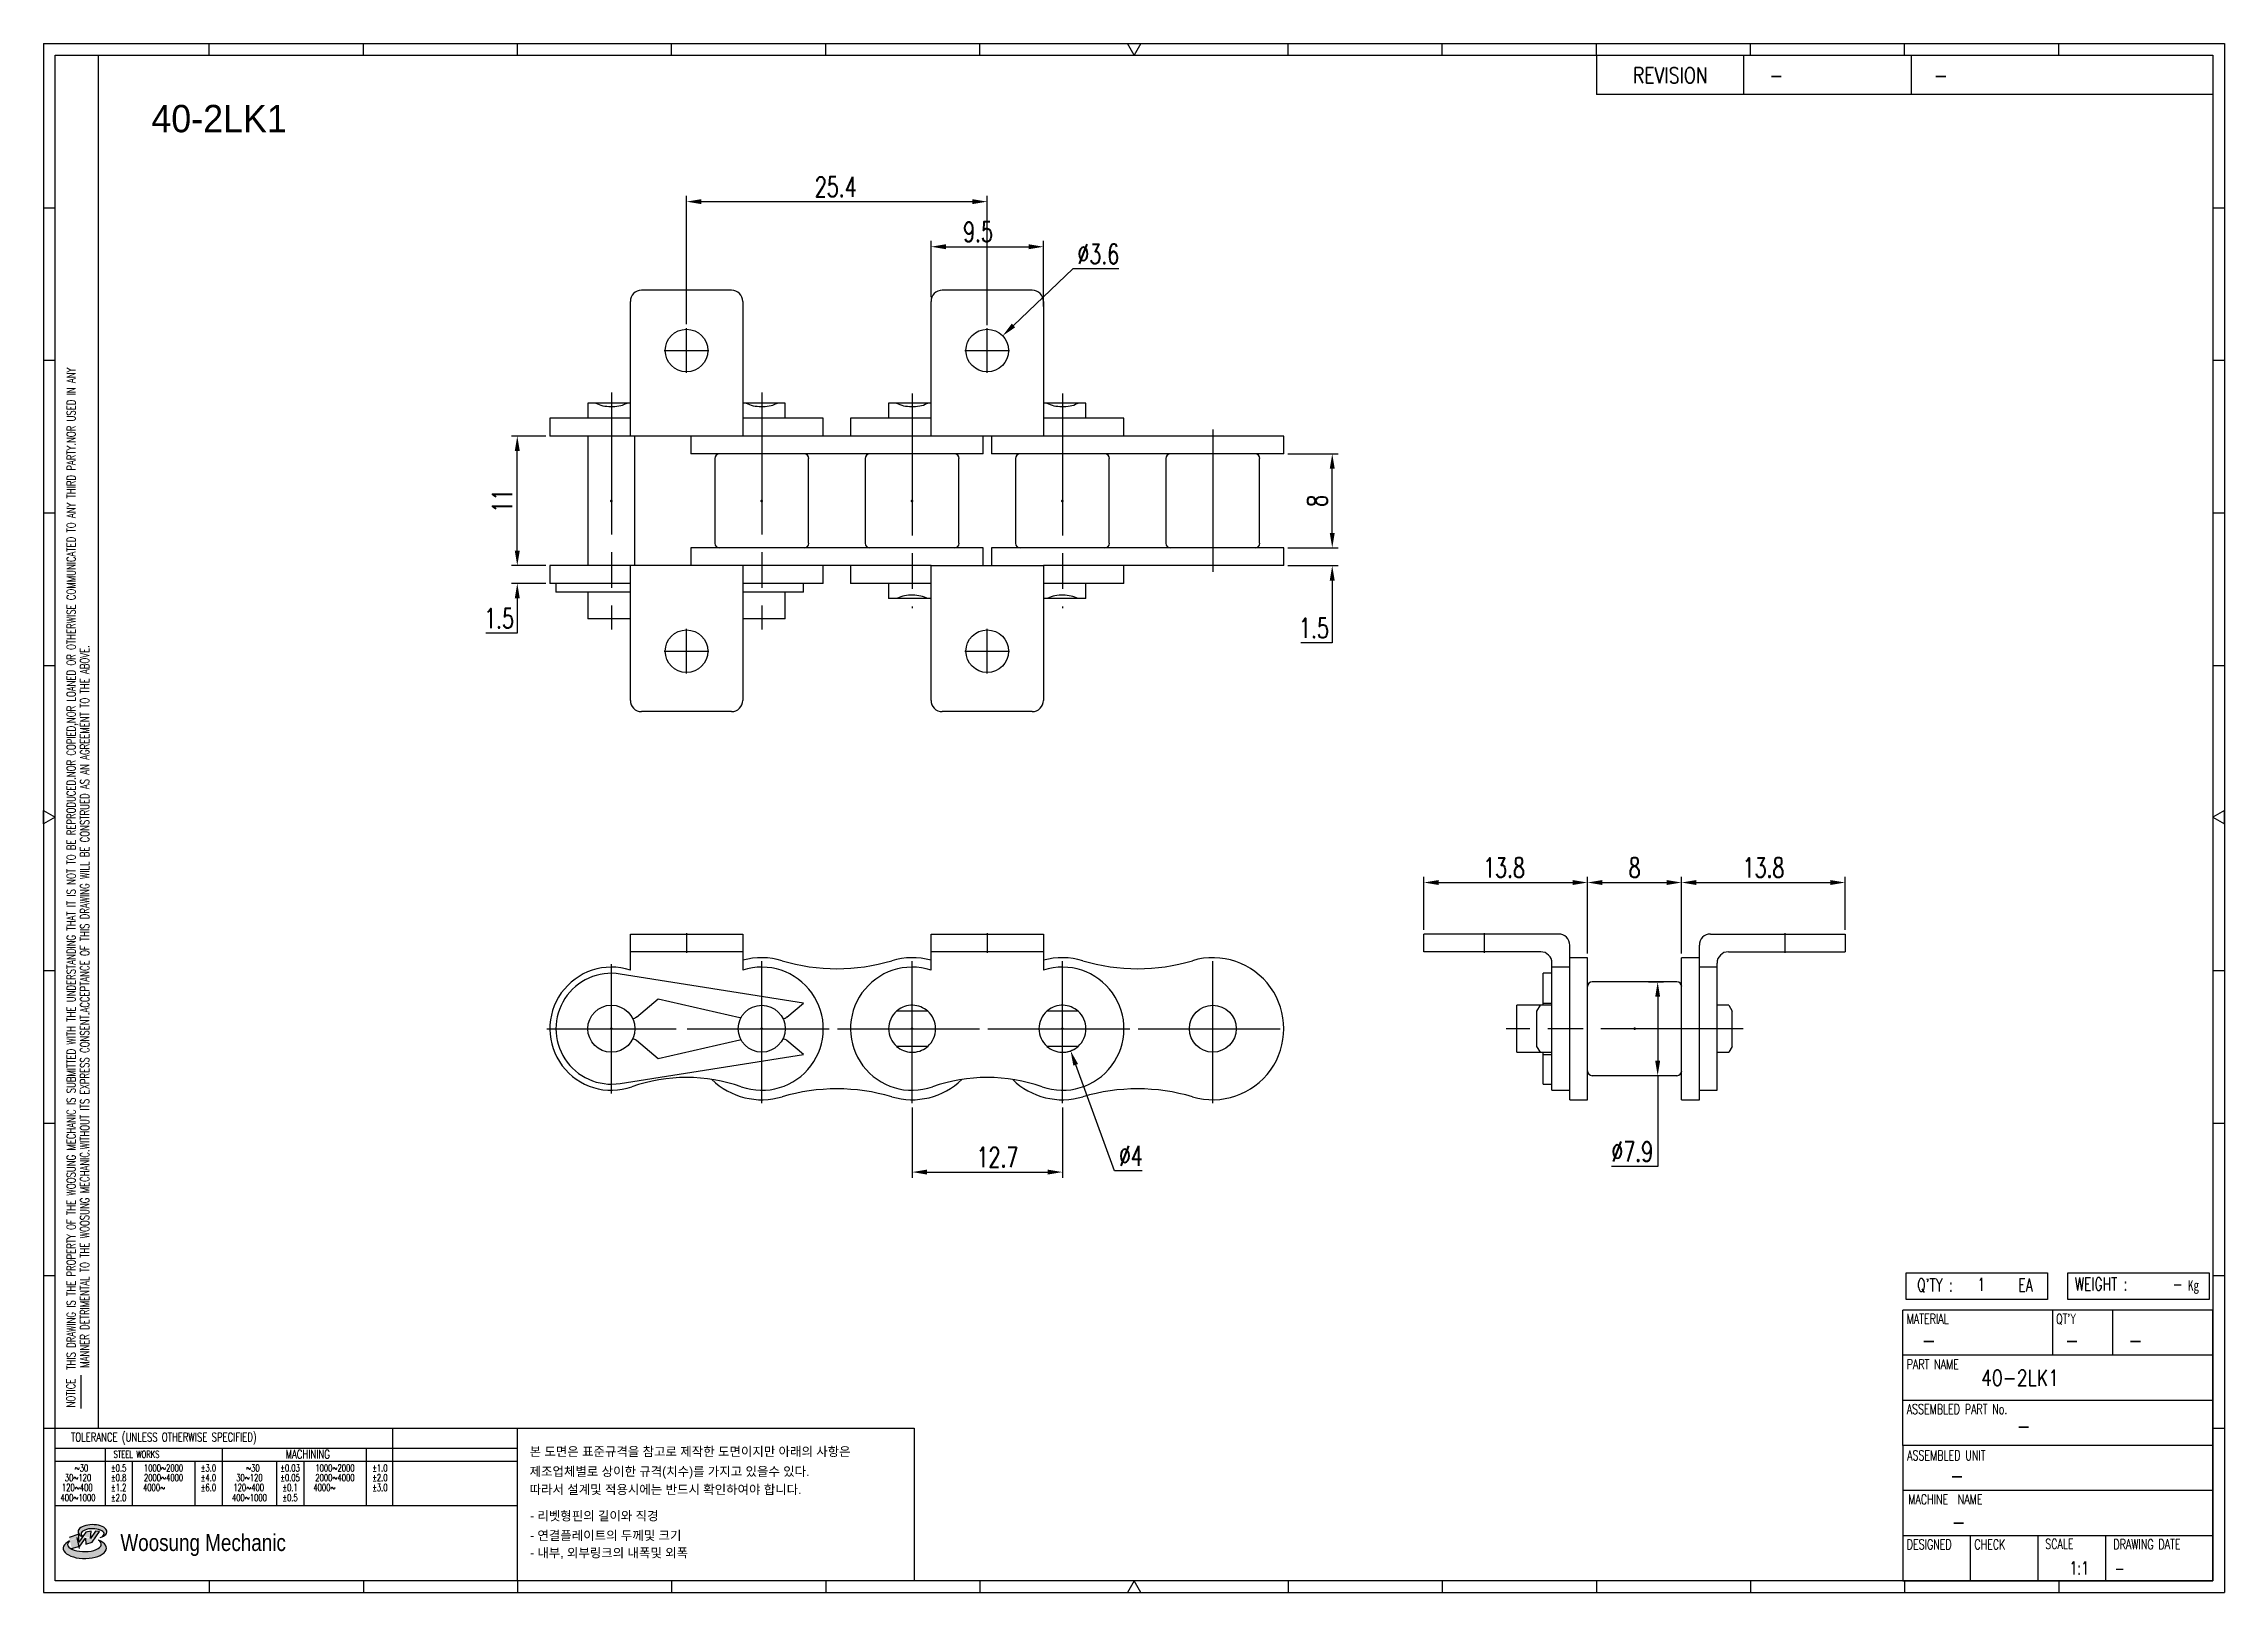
# Model space of a CAD drawing. Header units: millimetres. Extents: x 333 to 518, y 59 to 190.
import ezdxf
from ezdxf.enums import TextEntityAlignment as Align

# ---------------------------------------------------------------- set-up
doc = ezdxf.new("R2010")
doc.units = ezdxf.units.MM
doc.linetypes.add('AM_ISO08W050', pattern=[18, 12, -1.5, 3, -1.5])
doc.layers.get('Defpoints').update_dxf_attribs({"color": 80})
doc.layers.add('2d ConnectionPoints', color=7, linetype='Continuous', lineweight=50)
doc.layers.add('CL1', color=140, linetype='AM_ISO08W050', lineweight=25)
for name, color, linetype in [('S-DIM', 7, 'Continuous'), ('TITLE', 7, 'Continuous'), ('도면레이아웃', 7, 'Continuous')]:
    doc.layers.add(name, color=color, linetype=linetype)
doc.styles.add('HAN', font='ROMANS.shx', dxfattribs={"width": 0.7, "bigfont": 'whgtxt.shx'})
doc.styles.add('HKD_ST2', font='romans.shx', dxfattribs={"width": 0.7, "height": 4, "bigfont": '@extfont2.shx'})
doc.styles.add('HSG', font='SIMPLEX.shx', dxfattribs={"width": 0.7, "bigfont": 'HSG.shx'})
doc.styles.add('MtXpl_', font='Gulim.ttf')
doc.styles.add('SLDTEXTSTYLE4', font='arial.ttf', dxfattribs={"width": 0.8})
doc.dimstyles.new('AP0.7', dxfattribs={"dimscale": 0.7, "dimtxt": 2.4, "dimasz": 1.8, "dimexe": 0.7, "dimexo": 0.5, "dimgap": 0.6, "dimtad": 1, "dimtoh": 1, "dimdec": 1, "dimrnd": 0.01, "dimzin": 9, "dimdsep": 46, "dimtxsty": 'HSG', "dimcen": 0, "dimclrd": 251, "dimclre": 251, "dimclrt": 60, "dimazin": 2, "dimtp": 1, "dimtm": 1, "dimtfac": 0.5, "dimtdec": 1, "dimtofl": 0, "dimtmove": 0, "dimatfit": 3, "dimfxl": 0, "dimtvp": 1, "dimtolj": 2, "dimlwd": -1, "dimlwe": -1, "dimarcsym": 0})

# ---------------------------------------------------------------- blocks, each defined once
blk = doc.blocks.new('MAST')
at = {"layer": '도면레이아웃'}
h = blk.add_hatch(color=10, dxfattribs=at)
h.paths.add_polyline_path([(1.544, 35.177), (1.554, 34.966), (1.779, 35.034), (2.054, 35.422), (1.908, 35.446), (1.728, 35.167), (1.741, 35.439), (1.547, 35.405), (1.292, 35.041), (1.295, 35.33), (0.943, 35.208), (1.03, 34.8), (1.336, 34.885)])
edge = h.paths.add_edge_path()
edge.add_ellipse((1.795, 35.421), major_axis=(-0.53, 0), ratio=0.487785, start_angle=122.36065, end_angle=403.39574)
edge.add_line((1.411, 35.244), (1.419, 35.261))
edge.add_ellipse((1.798, 35.344), major_axis=(-0.423, 0), ratio=0.444396, start_angle=131.58977, end_angle=386.19408, ccw=False)
edge = h.paths.add_edge_path()
edge.add_ellipse((1.512, 34.815), major_axis=(-0.793, 0), ratio=0.480113, start_angle=314.67633, end_angle=590.85213)
edge.add_ellipse((1.501, 34.958), major_axis=(-0.62, 0), ratio=0.43311, start_angle=331.7024, end_angle=574.42495, ccw=False)
at = {"color": 140}
for p, q in [((0, 90.118), (80.15, 90.118)), ((0, 90.118), (0, 33.191)), ((80.15, 90.118), (80.15, 33.191)), ((57.068, 89.693), (57.068, 88.246)), ((62.47, 89.693), (62.47, 88.246)), ((68.635, 89.693), (68.635, 88.246)), ((79.725, 88.246), (57.068, 88.246)), ((68.449, 43.961), (68.449, 44.936)), ((68.449, 44.936), (73.654, 44.936)), ((73.654, 44.936), (73.654, 43.961)), ((74.39, 43.961), (74.39, 44.936)), ((74.39, 44.936), (79.595, 44.936)), ((79.595, 44.936), (79.595, 43.961)), ((68.336, 38.59), (68.336, 43.563)), ((79.725, 43.563), (68.336, 43.563)), ((73.654, 43.961), (68.449, 43.961)), ((73.827, 43.563), (73.827, 41.905)), ((79.595, 43.961), (74.39, 43.961)), ((76.037, 43.563), (76.037, 41.905)), ((79.725, 38.59), (79.725, 43.563)), ((79.725, 41.905), (68.336, 41.905)), ((79.725, 40.248), (68.336, 40.248)), ((68.336, 38.59), (68.336, 33.616)), ((79.725, 38.59), (68.336, 38.59)), ((79.725, 33.616), (79.725, 38.59)), ((79.725, 36.932), (68.336, 36.932)), ((79.725, 35.274), (68.336, 35.274)), ((70.822, 33.616), (70.822, 35.274)), ((73.309, 33.616), (73.309, 35.274)), ((75.796, 33.616), (75.796, 35.274)), ((0, 33.191), (80.15, 33.191)), ((68.336, 33.616), (79.725, 33.616))]:
    blk.add_line(p, q, dxfattribs=at)
for p, q in [((6.089, 89.693), (6.089, 90.118)), ((11.753, 89.693), (11.753, 90.118)), ((17.418, 89.693), (17.418, 90.118)), ((23.082, 89.693), (23.082, 90.118)), ((28.746, 89.693), (28.746, 90.118)), ((34.411, 89.693), (34.411, 90.118)), ((45.739, 89.693), (45.739, 90.118)), ((51.404, 89.693), (51.404, 90.118)), ((57.068, 89.693), (57.068, 90.118)), ((62.732, 89.693), (62.732, 90.118)), ((68.397, 89.693), (68.397, 90.118)), ((74.061, 89.693), (74.061, 90.118)), ((0, 84.085), (0.425, 84.085)), ((79.725, 84.085), (80.15, 84.085)), ((0, 78.478), (0.425, 78.478)), ((79.725, 78.478), (80.15, 78.478)), ((0, 72.87), (0.425, 72.87)), ((79.725, 72.87), (80.15, 72.87)), ((0, 67.262), (0.425, 67.262)), ((79.725, 67.262), (80.15, 67.262)), ((0, 56.047), (0.425, 56.047)), ((79.725, 56.047), (80.15, 56.047)), ((0, 50.439), (0.425, 50.439)), ((79.725, 50.439), (80.15, 50.439)), ((0, 44.832), (0.425, 44.832)), ((79.725, 44.832), (80.15, 44.832)), ((1.377, 39.947), (1.377, 41.174)), ((0, 39.224), (0.425, 39.224)), ((79.725, 39.224), (80.15, 39.224)), ((6.089, 33.616), (6.089, 33.191)), ((11.753, 33.616), (11.753, 33.191)), ((17.418, 33.616), (17.418, 33.191)), ((23.082, 33.616), (23.082, 33.191)), ((28.746, 33.616), (28.746, 33.191)), ((34.411, 33.616), (34.411, 33.191)), ((45.739, 33.616), (45.739, 33.191)), ((51.404, 33.616), (51.404, 33.191)), ((57.068, 33.616), (57.068, 33.191)), ((62.732, 33.616), (62.732, 33.191)), ((68.397, 33.616), (68.397, 33.191)), ((74.061, 33.616), (74.061, 33.191))]:
    blk.add_line(p, q)
at = {"color": 2}
for p, q in [((2.017, 39.224), (2.017, 89.693)), ((0.425, 39.224), (17.418, 39.224)), ((0.425, 38.487), (17.418, 38.487)), ((2.257, 38.487), (2.257, 36.382)), ((6.557, 38.5), (6.557, 36.382)), ((11.857, 38.487), (11.857, 36.382)), ((12.816, 39.224), (12.816, 36.382)), ((17.418, 33.616), (17.418, 39.224)), ((0.425, 38.012), (17.418, 38.012)), ((3.257, 38.012), (3.257, 36.382)), ((5.557, 38.012), (5.557, 36.382)), ((8.557, 38.012), (8.557, 36.382)), ((9.557, 38.026), (9.557, 36.382)), ((0.425, 36.382), (17.418, 36.382))]:
    blk.add_line(p, q, dxfattribs=at)
for points in [[(40.075, 89.693), (39.83, 90.118), (40.32, 90.118)], [(0.425, 61.679), (0, 61.433), (0, 61.924)], [(79.725, 61.679), (80.15, 61.433), (80.15, 61.924)], [(40.075, 33.616), (39.83, 33.191), (40.32, 33.191)]]:
    blk.add_lwpolyline(points, close=True)
at = {"color": 140}
blk.add_lwpolyline([(0.425, 89.693), (79.725, 89.693), (79.725, 33.616), (0.425, 33.616)], close=True, dxfattribs=at)
at = {"layer": '도면레이아웃'}
for p, q in [((1.295, 35.33), (0.943, 35.208)), ((1.547, 35.405), (1.292, 35.041)), ((1.292, 35.041), (1.295, 35.33)), ((1.741, 35.439), (1.547, 35.405)), ((1.908, 35.446), (1.728, 35.167)), ((1.728, 35.167), (1.741, 35.439)), ((1.779, 35.034), (2.054, 35.422)), ((2.054, 35.422), (1.908, 35.446)), ((1.03, 34.8), (1.336, 34.885)), ((1.224, 35.208), (1.311, 34.8)), ((1.224, 35.208), (1.224, 35.208)), ((1.336, 34.885), (1.544, 35.177)), ((1.419, 35.261), (1.411, 35.244)), ((1.544, 35.177), (1.554, 34.966)), ((1.554, 34.966), (1.779, 35.034))]:
    blk.add_line(p, q, dxfattribs=at)
for centre, major_axis, ratio, start_param, end_param in [((1.795, 35.421), (-0.53, 0), 0.487785, 2.135596, 7.040584), ((1.798, 35.344), (-0.423, 0), 0.444396, 2.296675, 6.740358), ((1.512, 34.815), (-0.793, 0), 0.480113, 5.492138, 10.312315), ((1.501, 34.958), (-0.62, 0), 0.43311, 5.789299, 10.025607)]:
    blk.add_ellipse(centre, major_axis=major_axis, ratio=ratio, start_param=start_param, end_param=end_param, dxfattribs=at)
for s, height, style, width, p in [('REVISION', 0.5806, 'HAN', 0.8, (58.415, 88.664)), ('-', 0.581, 'HAN', 0.8, (63.426, 88.664)), ('-', 0.581, 'HAN', 0.8, (69.468, 88.664)), ("Q'TY : ", 0.4746, 'HKD_ST2', 0.7, (68.857, 44.253)), ('1', 0.475, 'HKD_ST2', 0.7, (71.071, 44.275)), ('EA', 0.4746, 'HKD_ST2', 0.7, (72.578, 44.253)), ('WEIGHT : ', 0.4746, 'HKD_ST2', 0.7, (74.65, 44.286)), ('-', 0.581, 'HAN', 0.8, (69.029, 42.157)), ('-', 0.581, 'HAN', 0.8, (74.289, 42.157)), ('-', 0.581, 'HAN', 0.8, (76.623, 42.157)), ('-', 0.581, 'HAN', 0.8, (72.515, 39.013)), ('-', 0.581, 'HAN', 0.8, (70.067, 37.189)), ('-', 0.581, 'HAN', 0.8, (70.126, 35.48)), ('1:1', 0.4746, 'HKD_ST2', 0.7, (74.458, 33.848)), ('-', 0.475, 'HKD_ST2', 0.7, (76.112, 33.837))]:
    blk.add_text(s, height=height, dxfattribs=dict(style=style, width=width)).set_placement(p)
at = {"color": 6, "style": 'HKD_ST2', "width": 0.7}
for s, p in [(' THIS DRAWING IS THE PROPERTY OF THE WOOSUNG MECHANIC IS SUBMITTED WITH THE UNDERSTANDING THAT IT IS NOT TO BE REPRODUCED.NOR COPIED,NOR LOANED OR OTHERWISE COMMUNICATED TO ANY THIRD PARTY.NOR USED IN ANY', (1.173, 41.217)), ('MANNER DETRIMENTAL TO THE WOOSUNG MECHANIC.WITHOUT ITS EXPRESS CONSENT.ACCEPTANCE OF THIS DRAWING WILL BE CONSTRUED AS AN AGREEMENT TO THE ABOVE.', (1.672, 41.447))]:
    blk.add_text(s, height=0.326266, rotation=90, dxfattribs=at).set_placement(p)
at = {"style": 'HKD_ST2', "width": 0.7}
blk.add_text('-', height=0.475, dxfattribs=at).set_placement((78.613, 44.286), align=Align.RIGHT)
at = {"color": 254, "style": 'HKD_ST2', "width": 0.7}
for s, height, p in [('MATERIAL', 0.3651, (68.474, 43.425)), ("QT'Y", 0.3651, (73.965, 43.425)), ('PART NAME', 0.3651, (68.474, 41.756)), ('ASSEMBLED PART No.', 0.36511, (68.474, 40.109)), ('ASSEMBLED UNIT', 0.36511, (68.49, 38.408)), ('MACHINE  NAME', 0.36511, (68.532, 36.794)), ('DESIGNED', 0.3651, (68.474, 35.136)), ('CHECK', 0.3651, (70.961, 35.136)), ('SCALE', 0.3651, (73.566, 35.153)), ('DRAWING DATE', 0.36511, (76.071, 35.141))]:
    blk.add_text(s, height=height, dxfattribs=at).set_placement(p, align=Align.TOP_LEFT)
at = {"style": 'HKD_ST2', "width": 0.7}
blk.add_text('NOTICE', height=0.3263, rotation=90, dxfattribs=at).set_placement((1.163, 39.988))
blk.add_text('TOLERANCE (UNLESS OTHERWISE SPECIFIED)', height=0.32627, dxfattribs=at).set_placement((4.417, 38.896), align=Align.MIDDLE_CENTER)
at = {"color": 4, "style": 'HKD_ST2', "width": 0.7}
for s, height, p in [('%%12630', 0.261, (1.389, 37.762)), ('1000%%1262000', 0.26101, (4.407, 37.762)), ('%%12630', 0.261, (7.689, 37.762)), ('1000%%1262000', 0.26101, (10.707, 37.762)), ('120%%126400', 0.26101, (1.237, 37.045)), ('30%%126120', 0.261, (1.263, 37.411)), ('4000%%126', 0.261, (4.061, 37.045)), ('2000%%1264000', 0.26101, (4.407, 37.411)), ('120%%126400', 0.26101, (7.537, 37.045)), ('30%%126120', 0.261, (7.563, 37.411)), ('4000%%126', 0.261, (10.321, 37.045)), ('2000%%1264000', 0.26101, (10.707, 37.411)), ('400%%1261000', 0.26101, (1.263, 36.67)), ('400%%1261000', 0.26101, (7.563, 36.67))]:
    blk.add_text(s, height=height, dxfattribs=at).set_placement(p, align=Align.MIDDLE_CENTER)
for s, height, p in [('%%P0.5', 0.261, (2.757, 37.762)), ('STEEL WORKS', 0.26101, (3.416, 38.268)), ('%%P3.0', 0.261, (6.057, 37.762)), ('%%P0.03', 0.261, (9.057, 37.762)), ('MACHINING', 0.3263, (9.707, 38.27)), ('%%P1.0', 0.261, (12.357, 37.762)), ('%%P0.8', 0.261, (2.757, 37.411)), ('%%P1.2', 0.261, (2.757, 37.045)), ('%%P4.0', 0.261, (6.057, 37.411)), ('%%P6.0', 0.261, (6.057, 37.045)), ('%%P0.05', 0.261, (9.057, 37.411)), ('%%P0.1', 0.261, (9.057, 37.045)), ('%%P2.0', 0.261, (12.357, 37.411)), ('%%P3.0', 0.261, (12.357, 37.045)), ('%%P2.0', 0.261, (2.757, 36.67)), ('%%P0.5', 0.261, (9.057, 36.67))]:
    blk.add_text(s, height=height, dxfattribs=at).set_placement(p, align=Align.MIDDLE)
at = {"color": 1, "style": 'SLDTEXTSTYLE4', "width": 0.8}
blk.add_text('Woosung Mechanic', height=0.61957, dxfattribs=at).set_placement((2.822, 34.711))
at = {"layer": 'TITLE', "width": 0.8}
blk.add_text('Kg', height=0.3789, dxfattribs=at).set_placement((78.807, 44.286))
blk = doc.blocks.new('*D2')
at = {"layer": 'Defpoints', "color": 0, "transparency": 16777216}
for p in [(438.23, 147.29), (438.23, 145.79), (442.32, 147.29)]:
    blk.add_point(p, dxfattribs=at)
at = {"layer": 'S-DIM', "color": 251, "transparency": 16777216}
for p, q in [((442.32, 148.55), (442.32, 149.81)), ((438.58, 147.29), (442.81, 147.29)), ((438.58, 145.79), (442.81, 145.79)), ((442.32, 144.53), (442.32, 139.26)), ((442.32, 139.26), (439.66, 139.26))]:
    blk.add_line(p, q, dxfattribs=at)
for points in [[(442.11, 148.55), (442.53, 148.55), (442.32, 147.29)], [(442.11, 144.53), (442.53, 144.53), (442.32, 145.79)]]:
    blk.add_solid(points, dxfattribs=at)
at = {"layer": 'S-DIM', "color": 60, "transparency": 16777216, "insert": (440.78, 140.52), "char_height": 1.68, "attachment_point": 5, "style": 'HSG'}
blk.add_mtext('\\A2;1.5', dxfattribs=at)
blk = doc.blocks.new('*D3')
at = {"layer": 'Defpoints', "color": 0, "transparency": 16777216}
for p in [(438.23, 155.24), (442.32, 155.24), (438.23, 147.29)]:
    blk.add_point(p, dxfattribs=at)
at = {"layer": 'S-DIM', "color": 251, "transparency": 16777216}
for p, q in [((438.58, 155.24), (442.81, 155.24)), ((442.32, 148.55), (442.32, 153.98)), ((438.58, 147.29), (442.81, 147.29))]:
    blk.add_line(p, q, dxfattribs=at)
for points in [[(442.11, 153.98), (442.53, 153.98), (442.32, 155.24)], [(442.11, 148.55), (442.53, 148.55), (442.32, 147.29)]]:
    blk.add_solid(points, dxfattribs=at)
at = {"layer": 'S-DIM', "color": 60, "transparency": 16777216, "insert": (441.06, 151.26), "char_height": 1.68, "attachment_point": 5, "rotation": 90, "style": 'HSG'}
blk.add_mtext('\\A2;8', dxfattribs=at)
blk = doc.blocks.new('*D4')
at = {"layer": 'Defpoints', "color": 0, "transparency": 16777216}
for p in [(413.18, 176.54), (387.78, 165.85), (413.18, 165.76)]:
    blk.add_point(p, dxfattribs=at)
at = {"layer": 'S-DIM', "color": 251, "transparency": 16777216}
for p, q in [((387.78, 166.2), (387.78, 177.03)), ((413.18, 166.11), (413.18, 177.03)), ((389.04, 176.54), (411.92, 176.54))]:
    blk.add_line(p, q, dxfattribs=at)
for points in [[(389.04, 176.75), (389.04, 176.33), (387.78, 176.54)], [(411.92, 176.75), (411.92, 176.33), (413.18, 176.54)]]:
    blk.add_solid(points, dxfattribs=at)
at = {"layer": 'S-DIM', "color": 60, "transparency": 16777216, "insert": (400.38, 177.8), "char_height": 1.68, "attachment_point": 5, "style": 'HSG'}
blk.add_mtext('\\A2;25.4', dxfattribs=at)
blk = doc.blocks.new('*D5')
at = {"layer": 'Defpoints', "color": 0, "transparency": 16777216}
for p in [(417.93, 172.73), (408.43, 168.11), (417.93, 167.32)]:
    blk.add_point(p, dxfattribs=at)
at = {"layer": 'S-DIM', "color": 251, "transparency": 16777216}
for p, q in [((408.43, 168.46), (408.43, 173.22)), ((417.93, 167.67), (417.93, 173.22)), ((409.69, 172.73), (416.67, 172.73))]:
    blk.add_line(p, q, dxfattribs=at)
for points in [[(409.69, 172.94), (409.69, 172.52), (408.43, 172.73)], [(416.67, 172.94), (416.67, 172.52), (417.93, 172.73)]]:
    blk.add_solid(points, dxfattribs=at)
at = {"layer": 'S-DIM', "color": 60, "transparency": 16777216, "insert": (412.4, 173.99), "char_height": 1.68, "attachment_point": 5, "style": 'HSG'}
blk.add_mtext('\\A2;9.5', dxfattribs=at)
blk = doc.blocks.new('*D6')
at = {"layer": 'Defpoints', "color": 0, "transparency": 16777216}
for p in [(414.48, 165.21), (411.88, 162.72)]:
    blk.add_point(p, dxfattribs=at)
at = {"layer": 'S-DIM', "color": 251, "transparency": 16777216}
for p, q in [((420.4, 170.86), (415.4, 166.08)), ((424.3, 170.86), (420.4, 170.86))]:
    blk.add_line(p, q, dxfattribs=at)
blk.add_solid([(415.25, 166.23), (415.54, 165.92), (414.48, 165.21)], dxfattribs=at)
at = {"layer": 'S-DIM', "color": 60, "transparency": 16777216, "insert": (422.56, 172.12), "char_height": 1.68, "attachment_point": 5, "style": 'HSG'}
blk.add_mtext('\\A2;∅3.6', dxfattribs=at)
blk = doc.blocks.new('*D7')
at = {"layer": 'Defpoints', "color": 0, "transparency": 16777216}
for p in [(373.48, 145.79), (376.23, 145.79), (376.23, 144.29)]:
    blk.add_point(p, dxfattribs=at)
at = {"layer": 'S-DIM', "color": 251, "transparency": 16777216}
for p, q in [((373.48, 147.05), (373.48, 148.31)), ((375.88, 145.79), (372.99, 145.79)), ((375.88, 144.29), (372.99, 144.29)), ((373.48, 143.03), (373.48, 140.08)), ((373.48, 140.08), (370.82, 140.08))]:
    blk.add_line(p, q, dxfattribs=at)
for points in [[(373.27, 147.05), (373.69, 147.05), (373.48, 145.79)], [(373.27, 143.03), (373.69, 143.03), (373.48, 144.29)]]:
    blk.add_solid(points, dxfattribs=at)
at = {"layer": 'S-DIM', "color": 60, "transparency": 16777216, "insert": (371.94, 141.34), "char_height": 1.68, "attachment_point": 5, "style": 'HSG'}
blk.add_mtext('\\A2;1.5', dxfattribs=at)
blk = doc.blocks.new('*D8')
at = {"layer": 'Defpoints', "color": 0, "transparency": 16777216}
for p in [(373.48, 156.74), (376.23, 156.74), (376.23, 145.79)]:
    blk.add_point(p, dxfattribs=at)
at = {"layer": 'S-DIM', "color": 251, "transparency": 16777216}
for p, q in [((375.88, 156.74), (372.99, 156.74)), ((373.48, 147.05), (373.48, 155.48)), ((375.88, 145.79), (372.99, 145.79))]:
    blk.add_line(p, q, dxfattribs=at)
for points in [[(373.27, 155.48), (373.69, 155.48), (373.48, 156.74)], [(373.27, 147.05), (373.69, 147.05), (373.48, 145.79)]]:
    blk.add_solid(points, dxfattribs=at)
at = {"layer": 'S-DIM', "color": 60, "transparency": 16777216, "insert": (372.22, 151.26), "char_height": 1.68, "attachment_point": 5, "rotation": 90, "style": 'HSG'}
blk.add_mtext('\\A2;11', dxfattribs=at)
blk = doc.blocks.new('*D9')
at = {"layer": 'Defpoints', "color": 0, "transparency": 16777216}
for p in [(406.83, 100.37), (419.53, 100.37), (419.53, 94.56)]:
    blk.add_point(p, dxfattribs=at)
at = {"layer": 'S-DIM', "color": 251, "transparency": 16777216}
for p, q in [((406.83, 100.02), (406.83, 94.07)), ((419.53, 100.02), (419.53, 94.07)), ((408.09, 94.56), (418.27, 94.56))]:
    blk.add_line(p, q, dxfattribs=at)
for points in [[(408.09, 94.77), (408.09, 94.35), (406.83, 94.56)], [(418.27, 94.77), (418.27, 94.35), (419.53, 94.56)]]:
    blk.add_solid(points, dxfattribs=at)
at = {"layer": 'S-DIM', "color": 60, "transparency": 16777216, "insert": (414.04, 95.82), "char_height": 1.68, "attachment_point": 5, "style": 'HSG'}
blk.add_mtext('\\A2;12.7', dxfattribs=at)
blk = doc.blocks.new('*D10')
at = {"layer": 'Defpoints', "color": 0, "transparency": 16777216}
for p in [(418.85, 108.53), (420.22, 104.8)]:
    blk.add_point(p, dxfattribs=at)
at = {"layer": 'S-DIM', "color": 251, "transparency": 16777216}
for p, q in [((423.94, 94.67), (420.65, 103.62)), ((426.26, 94.67), (423.94, 94.67))]:
    blk.add_line(p, q, dxfattribs=at)
blk.add_arc((419.53, 106.67), 1.99, 276.008, 301.3071, dxfattribs=at)
blk.add_solid([(420.85, 103.69), (420.45, 103.55), (420.22, 104.8)], dxfattribs=at)
at = {"layer": 'S-DIM', "color": 60, "transparency": 16777216, "insert": (425.31, 95.93), "char_height": 1.68, "attachment_point": 5, "style": 'HSG'}
blk.add_mtext('\\A2;∅4', dxfattribs=at)
blk = doc.blocks.new('*D11')
at = {"layer": 'Defpoints', "color": 0, "transparency": 16777216}
for p in [(463.88, 119.02), (450.06, 114.67), (463.88, 112.67)]:
    blk.add_point(p, dxfattribs=at)
at = {"layer": 'S-DIM', "color": 251, "transparency": 16777216}
for p, q in [((450.06, 115.02), (450.06, 119.51)), ((451.32, 119.02), (462.62, 119.02)), ((463.88, 113.02), (463.88, 119.51))]:
    blk.add_line(p, q, dxfattribs=at)
for points in [[(451.32, 119.23), (451.32, 118.81), (450.06, 119.02)], [(462.62, 119.23), (462.62, 118.81), (463.88, 119.02)]]:
    blk.add_solid(points, dxfattribs=at)
at = {"layer": 'S-DIM', "color": 60, "transparency": 16777216, "insert": (456.83, 120.28), "char_height": 1.68, "attachment_point": 5, "style": 'HSG'}
blk.add_mtext('\\A2;13.8', dxfattribs=at)
blk = doc.blocks.new('*D12')
at = {"layer": 'Defpoints', "color": 0, "transparency": 16777216}
for p in [(471.83, 119.02), (463.88, 112.67), (471.83, 112.67)]:
    blk.add_point(p, dxfattribs=at)
at = {"layer": 'S-DIM', "color": 251, "transparency": 16777216}
for p, q in [((463.88, 113.02), (463.88, 119.51)), ((465.14, 119.02), (470.57, 119.02)), ((471.83, 113.02), (471.83, 119.51))]:
    blk.add_line(p, q, dxfattribs=at)
for points in [[(465.14, 119.23), (465.14, 118.81), (463.88, 119.02)], [(470.57, 119.23), (470.57, 118.81), (471.83, 119.02)]]:
    blk.add_solid(points, dxfattribs=at)
at = {"layer": 'S-DIM', "color": 60, "transparency": 16777216, "insert": (467.86, 120.28), "char_height": 1.68, "attachment_point": 5, "style": 'HSG'}
blk.add_mtext('\\A2;8', dxfattribs=at)
blk = doc.blocks.new('*D13')
at = {"layer": 'Defpoints', "color": 0, "transparency": 16777216}
for p in [(485.66, 119.02), (485.66, 114.67), (471.83, 112.67)]:
    blk.add_point(p, dxfattribs=at)
at = {"layer": 'S-DIM', "color": 251, "transparency": 16777216}
for p, q in [((471.83, 113.02), (471.83, 119.51)), ((473.09, 119.02), (484.4, 119.02)), ((485.66, 115.02), (485.66, 119.51))]:
    blk.add_line(p, q, dxfattribs=at)
for points in [[(473.09, 119.23), (473.09, 118.81), (471.83, 119.02)], [(484.4, 119.23), (484.4, 118.81), (485.66, 119.02)]]:
    blk.add_solid(points, dxfattribs=at)
at = {"layer": 'S-DIM', "color": 60, "transparency": 16777216, "insert": (478.75, 120.28), "char_height": 1.68, "attachment_point": 5, "style": 'HSG'}
blk.add_mtext('\\A2;13.8', dxfattribs=at)
blk = doc.blocks.new('*D14')
at = {"layer": 'Defpoints', "color": 0, "transparency": 16777216}
for p in [(468.68, 110.63), (468.68, 102.71), (469.81, 102.71)]:
    blk.add_point(p, dxfattribs=at)
at = {"layer": 'S-DIM', "color": 251, "transparency": 16777216}
for p, q in [((469.03, 110.63), (470.3, 110.63)), ((469.81, 109.37), (469.81, 103.97)), ((469.03, 102.71), (470.3, 102.71)), ((469.81, 102.71), (469.81, 95.03)), ((469.81, 95.03), (465.92, 95.03))]:
    blk.add_line(p, q, dxfattribs=at)
for points in [[(469.6, 109.37), (470.02, 109.37), (469.81, 110.63)], [(469.6, 103.97), (470.02, 103.97), (469.81, 102.71)]]:
    blk.add_solid(points, dxfattribs=at)
at = {"layer": 'S-DIM', "color": 60, "transparency": 16777216, "insert": (467.66, 96.29), "char_height": 1.68, "attachment_point": 5, "style": 'HSG'}
blk.add_mtext('\\A2;%%c7.9', dxfattribs=at)

msp = doc.modelspace()

# ---------------------------------------------------------------- linework, layer by layer
for p, q in [((383.03, 156.74), (383.03, 168.11)), ((391.58, 169.06), (383.98, 169.06)), ((392.53, 168.11), (392.53, 156.74)), ((408.43, 156.74), (408.43, 168.11)), ((416.98, 169.06), (409.38, 169.06)), ((417.93, 168.11), (417.93, 156.74)), ((379.45, 159.51), (379.45, 158.24)), ((383.03, 159.51), (379.45, 159.51)), ((380.12, 159.51), (380.25, 159.45)), ((380.25, 159.45), (380.4, 159.39)), ((380.4, 159.39), (380.55, 159.34)), ((380.55, 159.34), (380.71, 159.3)), ((380.71, 159.3), (380.87, 159.27)), ((380.87, 159.27), (381.04, 159.25)), ((381.04, 159.25), (381.21, 159.23)), ((381.21, 159.23), (381.38, 159.23)), ((381.38, 159.23), (381.56, 159.23)), ((381.56, 159.23), (381.73, 159.24)), ((381.73, 159.24), (381.9, 159.26)), ((381.9, 159.26), (382.07, 159.28)), ((382.07, 159.28), (382.23, 159.32)), ((382.23, 159.32), (382.38, 159.36)), ((382.38, 159.36), (382.53, 159.42)), ((382.53, 159.42), (382.67, 159.48)), ((382.67, 159.48), (382.75, 159.51)), ((396.12, 159.51), (392.53, 159.51)), ((392.82, 159.51), (392.95, 159.45)), ((392.95, 159.45), (393.1, 159.39)), ((393.1, 159.39), (393.25, 159.34)), ((393.25, 159.34), (393.41, 159.3)), ((393.41, 159.3), (393.57, 159.27)), ((393.57, 159.27), (393.74, 159.25)), ((393.74, 159.25), (393.91, 159.23)), ((393.91, 159.23), (394.08, 159.23)), ((394.08, 159.23), (394.26, 159.23)), ((394.26, 159.23), (394.43, 159.24)), ((394.43, 159.24), (394.6, 159.26)), ((394.6, 159.26), (394.77, 159.28)), ((394.77, 159.28), (394.93, 159.32)), ((394.93, 159.32), (395.08, 159.36)), ((395.08, 159.36), (395.23, 159.42)), ((395.23, 159.42), (395.37, 159.48)), ((395.37, 159.48), (395.45, 159.51)), ((396.12, 158.24), (396.12, 159.51)), ((408.43, 159.51), (404.85, 159.51)), ((404.85, 159.51), (404.85, 158.24)), ((405.52, 159.51), (405.65, 159.45)), ((405.65, 159.45), (405.8, 159.39)), ((405.8, 159.39), (405.95, 159.34)), ((405.95, 159.34), (406.11, 159.3)), ((406.11, 159.3), (406.27, 159.27)), ((406.27, 159.27), (406.44, 159.25)), ((406.44, 159.25), (406.61, 159.23)), ((406.61, 159.23), (406.78, 159.23)), ((406.78, 159.23), (406.96, 159.23)), ((406.96, 159.23), (407.13, 159.24)), ((407.13, 159.24), (407.3, 159.26)), ((407.3, 159.26), (407.47, 159.28)), ((407.47, 159.28), (407.63, 159.32)), ((407.63, 159.32), (407.78, 159.36)), ((407.78, 159.36), (407.93, 159.42)), ((407.93, 159.42), (408.07, 159.48)), ((408.07, 159.48), (408.15, 159.51)), ((421.52, 159.51), (417.93, 159.51)), ((418.22, 159.51), (418.35, 159.45)), ((418.35, 159.45), (418.5, 159.39)), ((418.5, 159.39), (418.65, 159.34)), ((418.65, 159.34), (418.81, 159.3)), ((418.81, 159.3), (418.97, 159.27)), ((418.97, 159.27), (419.14, 159.25)), ((419.14, 159.25), (419.31, 159.23)), ((419.31, 159.23), (419.48, 159.23)), ((419.48, 159.23), (419.66, 159.23)), ((419.66, 159.23), (419.83, 159.24)), ((419.83, 159.24), (420, 159.26)), ((420, 159.26), (420.17, 159.28)), ((420.17, 159.28), (420.33, 159.32)), ((420.33, 159.32), (420.48, 159.36)), ((420.48, 159.36), (420.63, 159.42)), ((420.63, 159.42), (420.77, 159.48)), ((420.77, 159.48), (420.85, 159.51)), ((421.52, 158.24), (421.52, 159.51)), ((383.03, 158.24), (376.23, 158.24)), ((376.23, 158.24), (376.23, 156.74)), ((392.53, 156.74), (376.23, 156.74)), ((379.45, 156.74), (379.45, 145.79)), ((383.42, 145.79), (383.42, 156.74)), ((388.13, 156.74), (388.13, 155.24)), ((399.33, 158.24), (392.53, 158.24)), ((408.43, 156.74), (392.53, 156.74)), ((399.33, 156.74), (399.33, 158.24)), ((408.43, 158.24), (401.63, 158.24)), ((401.63, 158.24), (401.63, 156.74)), ((417.93, 156.74), (408.43, 156.74)), ((412.83, 155.24), (412.83, 156.74)), ((413.53, 156.74), (413.53, 155.24)), ((424.73, 158.24), (417.93, 158.24)), ((438.23, 156.74), (417.93, 156.74)), ((424.73, 156.74), (424.73, 158.24)), ((438.23, 155.24), (438.23, 156.74)), ((412.83, 155.24), (388.13, 155.24)), ((390.17, 154.84), (390.17, 147.68)), ((398.09, 147.68), (398.09, 154.84)), ((402.87, 154.84), (402.87, 147.68)), ((410.79, 147.68), (410.79, 154.84)), ((438.23, 155.24), (413.53, 155.24)), ((415.57, 154.84), (415.57, 147.68)), ((423.49, 147.68), (423.49, 154.84)), ((428.27, 154.84), (428.27, 147.68)), ((436.19, 147.68), (436.19, 154.84)), ((392.53, 145.79), (376.23, 145.79)), ((376.23, 145.79), (376.23, 144.29)), ((383.03, 134.41), (383.03, 145.79)), ((388.13, 147.29), (388.13, 145.79)), ((412.83, 147.29), (388.13, 147.29)), ((408.43, 145.79), (392.53, 145.79)), ((392.53, 145.79), (392.53, 134.41)), ((399.33, 144.29), (399.33, 145.79)), ((401.63, 145.79), (401.63, 144.29)), ((408.43, 134.41), (408.43, 145.79)), ((408.43, 145.79), (417.93, 145.79)), ((412.83, 145.79), (412.83, 147.29)), ((413.53, 147.29), (413.53, 145.79)), ((438.23, 147.29), (413.53, 147.29)), ((438.23, 145.79), (417.93, 145.79)), ((417.93, 145.79), (417.93, 134.41)), ((424.73, 144.29), (424.73, 145.79)), ((438.23, 145.79), (438.23, 147.29)), ((383.03, 144.29), (376.23, 144.29)), ((376.75, 144.29), (376.75, 143.54)), ((399.33, 144.29), (392.53, 144.29)), ((397.65, 143.54), (397.65, 144.29)), ((408.43, 144.29), (401.63, 144.29)), ((404.85, 144.29), (404.85, 143.01)), ((424.73, 144.29), (417.93, 144.29)), ((421.52, 143.01), (421.52, 144.29)), ((383.03, 143.54), (376.75, 143.54)), ((379.45, 143.54), (379.45, 141.31)), ((397.65, 143.54), (392.53, 143.54)), ((396.12, 141.31), (396.12, 143.54)), ((408.43, 143.01), (404.85, 143.01)), ((405.59, 143.05), (405.52, 143.01)), ((405.73, 143.11), (405.59, 143.05)), ((405.88, 143.16), (405.73, 143.11)), ((406.04, 143.2), (405.88, 143.16)), ((406.2, 143.24), (406.04, 143.2)), ((406.37, 143.27), (406.2, 143.24)), ((406.54, 143.29), (406.37, 143.27)), ((406.71, 143.3), (406.54, 143.29)), ((406.88, 143.3), (406.71, 143.3)), ((407.05, 143.29), (406.88, 143.3)), ((407.23, 143.28), (407.05, 143.29)), ((407.39, 143.25), (407.23, 143.28)), ((407.56, 143.22), (407.39, 143.25)), ((407.72, 143.18), (407.56, 143.22)), ((407.87, 143.13), (407.72, 143.18)), ((408.01, 143.07), (407.87, 143.13)), ((408.15, 143.01), (408.01, 143.07)), ((421.52, 143.01), (417.93, 143.01)), ((418.29, 143.05), (418.22, 143.01)), ((418.43, 143.11), (418.29, 143.05)), ((418.58, 143.16), (418.43, 143.11)), ((418.74, 143.2), (418.58, 143.16)), ((418.9, 143.24), (418.74, 143.2)), ((419.07, 143.27), (418.9, 143.24)), ((419.24, 143.29), (419.07, 143.27)), ((419.41, 143.3), (419.24, 143.29)), ((419.58, 143.3), (419.41, 143.3)), ((419.75, 143.29), (419.58, 143.3)), ((419.93, 143.28), (419.75, 143.29)), ((420.09, 143.25), (419.93, 143.28)), ((420.26, 143.22), (420.09, 143.25)), ((420.42, 143.18), (420.26, 143.22)), ((420.57, 143.13), (420.42, 143.18)), ((420.71, 143.07), (420.57, 143.13)), ((420.85, 143.01), (420.71, 143.07)), ((383.03, 141.31), (379.45, 141.31)), ((396.12, 141.31), (392.53, 141.31)), ((391.58, 133.46), (383.98, 133.46)), ((416.98, 133.46), (409.38, 133.46)), ((383.03, 114.67), (392.53, 114.67)), ((383.03, 111.61), (383.03, 114.67)), ((392.53, 114.67), (392.53, 111.61)), ((408.43, 114.67), (417.93, 114.67)), ((408.43, 111.61), (408.43, 114.67)), ((417.93, 114.67), (417.93, 111.61)), ((461.43, 114.67), (450.06, 114.67)), ((450.06, 113.17), (450.06, 114.67)), ((474.28, 114.67), (485.66, 114.67)), ((485.66, 114.67), (485.66, 113.17)), ((392.53, 113.17), (383.03, 113.17)), ((417.93, 113.17), (408.43, 113.17)), ((459.93, 113.17), (450.06, 113.17)), ((462.38, 112.67), (462.38, 113.72)), ((463.88, 112.67), (462.38, 112.67)), ((462.38, 100.67), (462.38, 112.67)), ((463.88, 100.67), (463.88, 112.67)), ((473.33, 112.67), (471.83, 112.67)), ((471.83, 100.67), (471.83, 112.67)), ((473.33, 112.67), (473.33, 113.72)), ((473.33, 100.67), (473.33, 112.67)), ((475.78, 113.17), (485.66, 113.17)), ((397.65, 108.84), (382.17, 111.29)), ((460.88, 111.35), (460.13, 111.35)), ((460.13, 108.65), (460.13, 111.35)), ((460.88, 101.47), (460.88, 112.22)), ((462.38, 111.87), (460.88, 111.87)), ((471.44, 110.63), (464.28, 110.63)), ((474.83, 111.87), (473.33, 111.87)), ((474.83, 101.47), (474.83, 112.22)), ((383.55, 107.66), (385.37, 109.19)), ((385.37, 109.19), (392.28, 107.62)), ((396.25, 107.66), (397.65, 108.84)), ((460.13, 108.84), (460.88, 108.84)), ((405.59, 108.22), (405.52, 108.15)), ((408.15, 108.15), (405.52, 108.15)), ((405.73, 108.32), (405.59, 108.22)), ((405.88, 108.41), (405.73, 108.32)), ((406.04, 108.48), (405.88, 108.41)), ((406.2, 108.55), (406.04, 108.48)), ((406.37, 108.59), (406.2, 108.55)), ((406.54, 108.63), (406.37, 108.59)), ((406.71, 108.65), (406.54, 108.63)), ((406.88, 108.65), (406.71, 108.65)), ((407.05, 108.64), (406.88, 108.65)), ((407.23, 108.61), (407.05, 108.64)), ((407.39, 108.57), (407.23, 108.61)), ((407.56, 108.51), (407.39, 108.57)), ((407.72, 108.44), (407.56, 108.51)), ((407.87, 108.36), (407.72, 108.44)), ((408.01, 108.26), (407.87, 108.36)), ((408.15, 108.15), (408.01, 108.26)), ((418.29, 108.22), (418.22, 108.15)), ((420.85, 108.15), (418.22, 108.15)), ((418.43, 108.32), (418.29, 108.22)), ((418.58, 108.41), (418.43, 108.32)), ((418.74, 108.48), (418.58, 108.41)), ((418.9, 108.55), (418.74, 108.48)), ((419.07, 108.59), (418.9, 108.55)), ((419.24, 108.63), (419.07, 108.59)), ((419.41, 108.65), (419.24, 108.63)), ((419.58, 108.65), (419.41, 108.65)), ((419.75, 108.64), (419.58, 108.65)), ((419.93, 108.61), (419.75, 108.64)), ((420.09, 108.57), (419.93, 108.61)), ((420.26, 108.51), (420.09, 108.57)), ((420.42, 108.44), (420.26, 108.51)), ((420.57, 108.36), (420.42, 108.44)), ((420.71, 108.26), (420.57, 108.36)), ((420.85, 108.15), (420.71, 108.26)), ((457.91, 104.68), (457.91, 108.65)), ((459.9, 108.65), (457.91, 108.65)), ((459.61, 108.15), (459.9, 108.65)), ((459.61, 105.18), (459.61, 108.15)), ((460.88, 108.65), (459.9, 108.65)), ((475.82, 108.65), (474.83, 108.65)), ((475.82, 108.65), (476.11, 108.15)), ((476.11, 105.18), (476.11, 108.15)), ((385.37, 104.14), (383.55, 105.67)), ((392.28, 105.71), (385.37, 104.14)), ((397.65, 104.5), (396.25, 105.67)), ((405.52, 105.18), (405.65, 105.07)), ((408.15, 105.18), (405.52, 105.18)), ((405.65, 105.07), (405.8, 104.97)), ((407.78, 104.92), (407.93, 105.01)), ((407.93, 105.01), (408.07, 105.11)), ((408.07, 105.11), (408.15, 105.18)), ((418.22, 105.18), (418.35, 105.07)), ((420.85, 105.18), (418.22, 105.18)), ((418.35, 105.07), (418.5, 104.97)), ((420.48, 104.92), (420.63, 105.01)), ((420.63, 105.01), (420.77, 105.11)), ((420.77, 105.11), (420.85, 105.18)), ((459.9, 104.68), (459.61, 105.18)), ((476.11, 105.18), (475.82, 104.68)), ((382.17, 102.04), (397.65, 104.5)), ((405.8, 104.97), (405.95, 104.89)), ((405.95, 104.89), (406.11, 104.82)), ((406.11, 104.82), (406.27, 104.76)), ((406.27, 104.76), (406.44, 104.72)), ((406.44, 104.72), (406.61, 104.69)), ((406.61, 104.69), (406.78, 104.68)), ((406.78, 104.68), (406.96, 104.68)), ((406.96, 104.68), (407.13, 104.7)), ((407.13, 104.7), (407.3, 104.74)), ((407.3, 104.74), (407.47, 104.78)), ((407.47, 104.78), (407.63, 104.85)), ((407.63, 104.85), (407.78, 104.92)), ((418.5, 104.97), (418.65, 104.89)), ((418.65, 104.89), (418.81, 104.82)), ((418.81, 104.82), (418.97, 104.76)), ((418.97, 104.76), (419.14, 104.72)), ((419.14, 104.72), (419.31, 104.69)), ((419.31, 104.69), (419.48, 104.68)), ((419.48, 104.68), (419.66, 104.68)), ((419.66, 104.68), (419.83, 104.7)), ((419.83, 104.7), (420, 104.74)), ((420, 104.74), (420.17, 104.78)), ((420.17, 104.78), (420.33, 104.85)), ((420.33, 104.85), (420.48, 104.92)), ((457.91, 104.68), (459.9, 104.68)), ((459.9, 104.68), (460.88, 104.68)), ((460.13, 101.99), (460.13, 104.68)), ((460.13, 104.5), (460.88, 104.5)), ((474.83, 104.68), (475.82, 104.68)), ((460.13, 101.99), (460.88, 101.99)), ((460.88, 101.47), (462.38, 101.47)), ((464.28, 102.71), (471.44, 102.71)), ((473.33, 101.47), (474.83, 101.47)), ((462.38, 100.67), (463.88, 100.67)), ((471.83, 100.67), (473.33, 100.67))]:
    msp.add_line(p, q)
at = {"color": 140}
msp.add_lwpolyline([(373.5, 72.92), (407.01, 72.92), (407.01, 60.03), (373.5, 60.03)], close=True, dxfattribs=at)
for centre, radius in [((387.78, 163.96), 1.8), ((413.18, 163.96), 1.8), ((387.78, 138.56), 1.8), ((413.18, 138.56), 1.8), ((381.43, 106.67), 1.99), ((394.13, 106.67), 1.98), ((432.23, 106.67), 1.98)]:
    msp.add_circle(centre, radius)
for centre, radius, start, end in [((383.98, 168.11), 0.95, 90, 180), ((391.58, 168.11), 0.95, 0, 90), ((409.38, 168.11), 0.95, 90, 180), ((416.98, 168.11), 0.95, 0, 90), ((390.57, 154.84), 0.397, 90, 180), ((397.7, 154.84), 0.398, 0, 90), ((403.27, 154.84), 0.398, 90, 180), ((410.4, 154.84), 0.398, 0, 90), ((415.97, 154.84), 0.398, 90, 180), ((423.1, 154.84), 0.397, 0, 90), ((428.67, 154.84), 0.398, 90, 180), ((435.8, 154.84), 0.397, 0, 90), ((390.57, 147.68), 0.397, 180, 270), ((397.7, 147.68), 0.397, 270, 0), ((403.27, 147.68), 0.398, 180, 270), ((410.4, 147.68), 0.398, 270, 0), ((415.97, 147.68), 0.398, 180, 270), ((423.1, 147.68), 0.397, 270, 0), ((428.67, 147.68), 0.398, 180, 270), ((435.8, 147.68), 0.398, 270, 0), ((383.98, 134.41), 0.95, 180, 270), ((391.58, 134.41), 0.95, 270, 0), ((409.38, 134.41), 0.95, 180, 270), ((416.98, 134.41), 0.95, 270, 0), ((461.43, 113.72), 0.95, 0, 90), ((474.28, 113.72), 0.95, 90, 180), ((394.13, 106.67), 6, 73.3282, 105.466), ((400.48, 127.87), 16.13, 253.3282, 286.6718), ((406.83, 106.67), 6, 74.534, 106.6718), ((419.53, 106.67), 6, 73.3282, 105.466), ((425.88, 127.87), 16.13, 253.3282, 286.6718), ((432.23, 106.67), 6, 253.3282, 106.6718), ((459.93, 112.22), 0.95, 0, 90), ((475.78, 112.22), 0.95, 90, 180), ((381.43, 106.67), 5.2, 72.0798, 289.3747), ((381.43, 106.67), 4.68, 81, 279), ((394.13, 106.67), 5.2, 250.6253, 107.9202), ((406.83, 106.67), 5.2, 72.0798, 289.3747), ((419.53, 106.67), 5.2, 250.6253, 107.9202), ((464.28, 110.23), 0.398, 90, 180), ((471.44, 110.23), 0.398, 0, 90), ((383.22, 108.06), 0.52, 269.5113, 310), ((392.4, 108.12), 0.52, 257.155, 268.512), ((395.92, 108.06), 0.52, 269.5113, 310), ((406.83, 106.67), 1.98, 131.4096, 228.5904), ((406.83, 106.67), 1.99, 311.4096, 48.5904), ((419.53, 106.67), 1.98, 131.4096, 228.5904), ((419.53, 106.67), 1.99, 311.4096, 48.5904), ((383.22, 105.27), 0.52, 50, 90.4887), ((392.4, 105.21), 0.52, 91.488, 102.845), ((395.92, 105.27), 0.52, 50, 90.4887), ((387.78, 88.61), 13.94, 70.6253, 109.3747), ((394.13, 106.67), 6, 225.5396, 286.6718), ((400.48, 85.46), 16.13, 73.3282, 106.6718), ((406.83, 106.67), 6, 253.3282, 314.4604), ((413.18, 88.61), 13.94, 70.6253, 109.3747), ((419.53, 106.67), 6, 225.5396, 286.6718), ((425.88, 85.46), 16.13, 73.3282, 106.6718), ((464.28, 103.1), 0.398, 180, 270), ((471.44, 103.1), 0.398, 270, 0)]:
    msp.add_arc(centre, radius, start, end)
at = {"layer": '2d ConnectionPoints'}
for p in [(381.43, 151.26), (394.13, 151.26), (394.13, 151.26), (406.83, 151.26), (406.83, 151.26), (419.53, 151.26), (381.43, 106.67), (394.13, 106.67), (394.13, 106.67), (406.83, 106.67), (406.83, 106.67), (419.53, 106.67), (467.86, 106.67), (467.86, 106.67), (467.86, 106.67), (467.86, 106.67)]:
    msp.add_point(p, dxfattribs=at)
at = {"layer": 'CL1'}
for p, q in [((387.78, 162.07), (387.78, 165.85)), ((413.18, 162.07), (413.18, 165.85)), ((385.89, 163.96), (389.67, 163.96)), ((411.29, 163.96), (415.07, 163.96)), ((381.43, 160.42), (381.43, 140.4)), ((394.13, 160.42), (394.13, 140.4)), ((406.83, 160.34), (406.83, 142.19)), ((419.53, 160.34), (419.53, 142.19)), ((432.23, 157.28), (432.23, 145.24)), ((387.78, 136.67), (387.78, 140.45)), ((413.18, 136.67), (413.18, 140.45)), ((385.89, 138.56), (389.67, 138.56)), ((411.29, 138.56), (415.07, 138.56)), ((387.78, 114.74), (387.78, 113.09)), ((413.18, 114.74), (413.18, 113.09)), ((455.16, 114.74), (455.16, 113.09)), ((480.56, 114.74), (480.56, 113.09)), ((394.13, 100.37), (394.13, 112.97)), ((406.83, 100.37), (406.83, 112.97)), ((419.53, 100.37), (419.53, 112.97)), ((432.23, 100.37), (432.23, 112.97)), ((381.43, 101.21), (381.43, 112.13)), ((375.97, 106.67), (386.89, 106.67)), ((387.83, 106.67), (400.43, 106.67)), ((400.53, 106.67), (413.13, 106.67)), ((413.23, 106.67), (425.83, 106.67)), ((425.93, 106.67), (438.53, 106.67)), ((477.02, 106.67), (457, 106.67))]:
    msp.add_line(p, q, dxfattribs=at)

# ---------------------------------------------------------------- block references
at = {"color": 140, "xscale": 2.29835428307775, "yscale": 2.29835428307775, "zscale": 2.29835428307775}
msp.add_blockref('MAST', (333.47, -17.23), dxfattribs=at)

# ---------------------------------------------------------------- texts
at = {"color": 254, "style": 'MtXpl_'}
msp.add_text('40-2LK1', height=2.313, dxfattribs=at).set_placement((342.57, 182.4))
at = {"style": 'HAN', "width": 0.8}
msp.add_text('40-2LK1', height=1.334, dxfattribs=at).set_placement((497.13, 76.51))
at = {"color": 140, "style": 'MtXpl_'}
for s, p in [('본 도면은 표준규격을 참고로 제작한 도면이지만 아래의 사항은', (374.52, 70.57)), ('제조업체별로 상이한 규격(치수)를 가지고 있을수 있다.', (374.52, 68.89)), ('따라서 설계및 적용시에는 반드시 확인하여야 합니다.', (374.52, 67.36)), ('- 리벳형핀의 길이와 직경', (374.56, 65.13)), ('- 연결플레이트의 두께및 크기', (374.56, 63.48)), ('- 내부, 외부링크의 내폭및 외폭', (374.56, 62.01))]:
    msp.add_text(s, height=0.771, dxfattribs=at).set_placement(p)

# ---------------------------------------------------------------- dimensions: what is measured, and where the dimension line sits
at = {"layer": 'S-DIM'}
for base, p1, p2, picture, middle in [((413.18, 176.54), (387.78, 165.85), (413.18, 165.76), '*D4', (400.38, 176.54)), ((417.93, 172.73), (408.43, 168.11), (417.93, 167.32), '*D5', (412.4, 172.73)), ((463.88, 119.02), (450.06, 114.67), (463.88, 112.67), '*D11', (456.83, 119.02)), ((419.53, 94.56), (406.83, 100.37), (419.53, 100.37), '*D9', (414.04, 94.56))]:
    dim = msp.add_linear_dim(base=base, p1=p1, p2=p2, dimstyle='AP0.7', dxfattribs=at)
    dim.commit()
    dim.dimension.update_dxf_attribs({"geometry": picture, "text_midpoint": middle, "dimtype": 128})
for p1, p2, picture, middle in [((411.88, 162.72), (414.48, 165.21), '*D6', (422.56, 170.86)), ((418.85, 108.53), (420.22, 104.8), '*D10', (425.31, 94.67))]:
    dim = msp.add_diameter_dim_2p(p1=p1, p2=p2, dimstyle='AP0.7', dxfattribs=at)
    dim.commit()
    dim.dimension.update_dxf_attribs({"geometry": picture, "text_midpoint": middle, "dimtype": 131})
for base, p1, p2, picture, middle in [((373.47755304, 156.73653352), (376.23300828, 145.78653352), (376.23300828, 156.73653352), '*D8', (372.21755304, 151.26153352)), ((442.32074894, 155.23653352), (438.23300828, 147.28653352), (438.23300828, 155.23653352), '*D3', (441.06074894, 151.26153352))]:
    dim = msp.add_linear_dim(base=base, p1=p1, p2=p2, angle=90, dimstyle='AP0.7', override={"dimtmove": 1}, dxfattribs=at)
    dim.commit()
    dim.dimension.update_dxf_attribs({"geometry": picture, "text_midpoint": middle})
for base, p1, p2, picture, middle in [((442.32, 147.29), (438.23, 145.79), (438.23, 147.29), '*D2', (440.78, 139.26)), ((373.48, 145.79), (376.23, 144.29), (376.23, 145.79), '*D7', (371.94, 140.08))]:
    dim = msp.add_linear_dim(base=base, p1=p1, p2=p2, angle=90, dimstyle='AP0.7', dxfattribs=at)
    dim.commit()
    dim.dimension.update_dxf_attribs({"geometry": picture, "text_midpoint": middle, "dimtype": 128})
for base, p1, p2, picture, middle in [((471.8338842, 119.02409626), (463.8838842, 112.66525137), (471.8338842, 112.66525137), '*D12', (467.8588842, 120.28409626)), ((485.66, 119.02), (471.83, 112.67), (485.66, 114.67), '*D13', (478.75, 120.28))]:
    dim = msp.add_linear_dim(base=base, p1=p1, p2=p2, dimstyle='AP0.7', override={"dimtmove": 1}, dxfattribs=at)
    dim.commit()
    dim.dimension.update_dxf_attribs({"geometry": picture, "text_midpoint": middle})
dim = msp.add_linear_dim(base=(469.81, 102.71), p1=(468.68, 110.63), p2=(468.68, 102.71), angle=90, text='%%c<>', dimstyle='AP0.7', dxfattribs=at)
dim.commit()
dim.dimension.update_dxf_attribs({"geometry": '*D14', "text_midpoint": (467.66, 95.03), "dimtype": 128})

doc.saveas('drawing.dxf')
